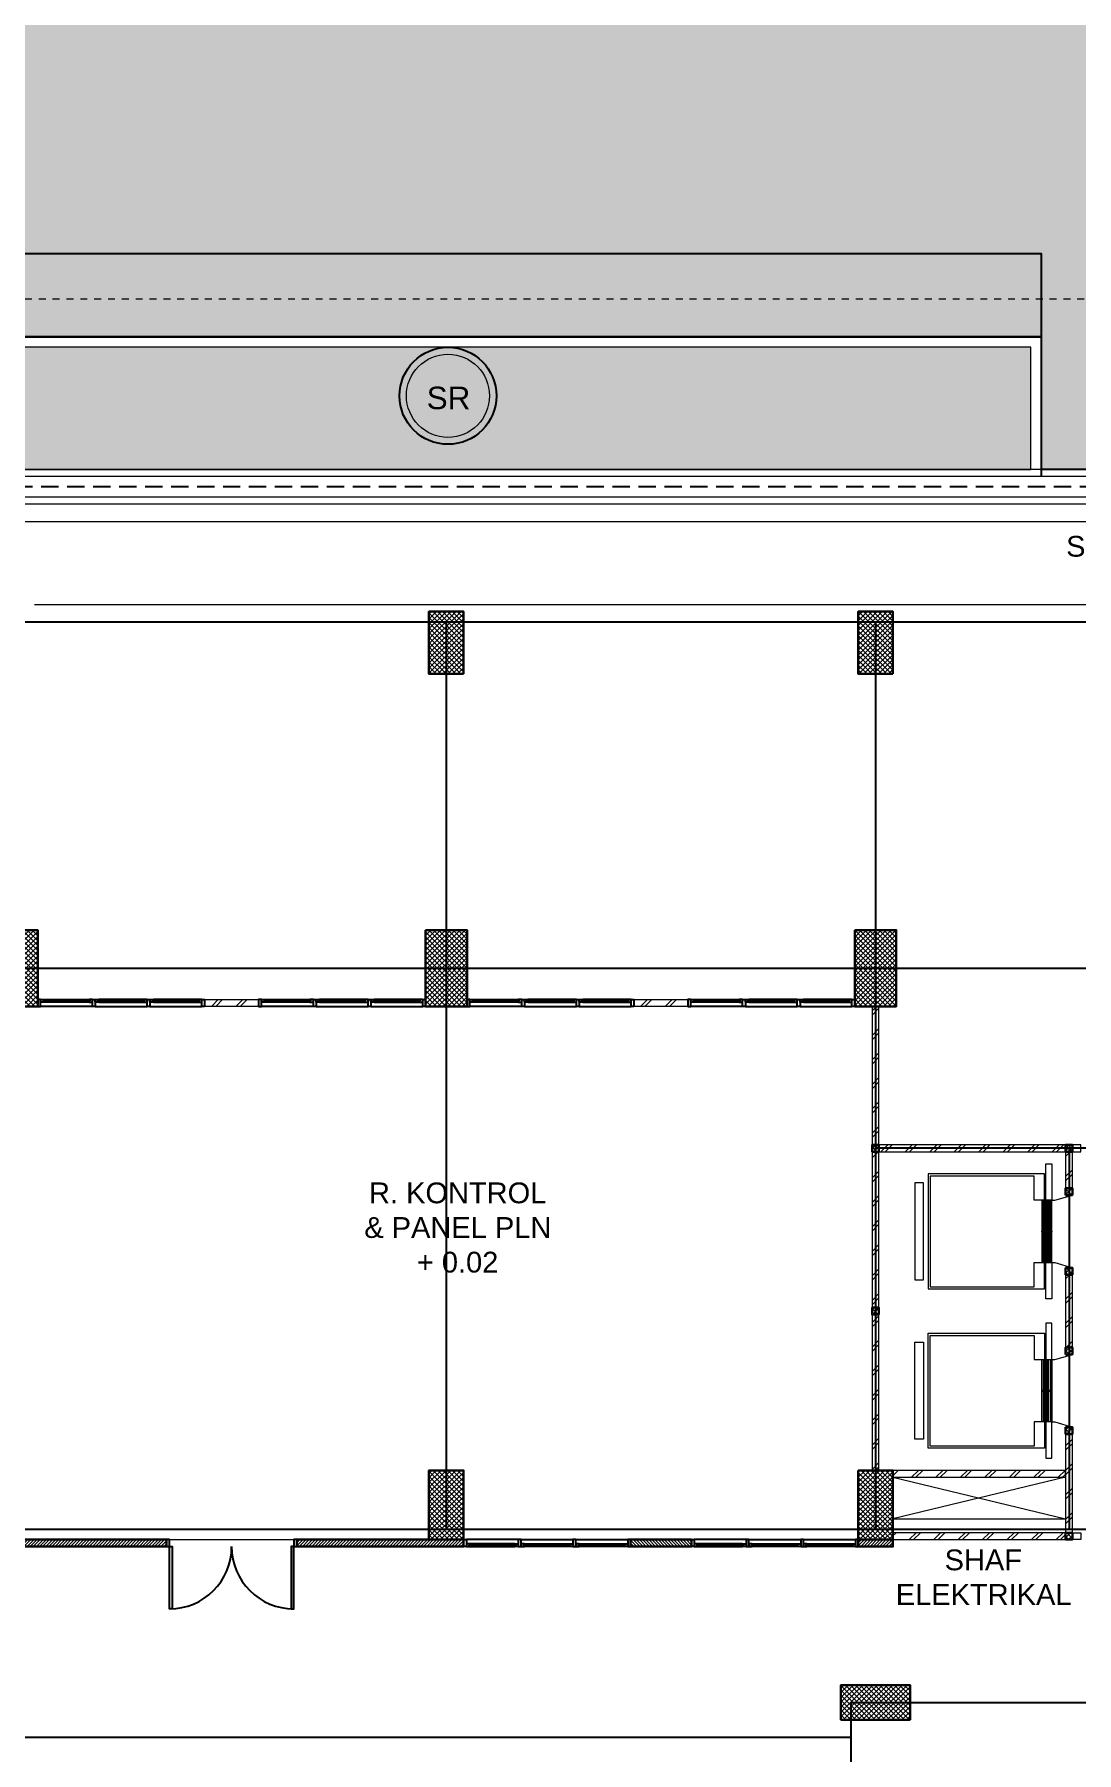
# Model space of a CAD drawing. Header units: inches. Extents: x 0 to 558, y -1 to 295.
# Drawn here: x 318.04 to 333.09, y 173.35 to 198.15 of the extents above; entities that cross this region are included whole.
import ezdxf
from ezdxf.enums import TextEntityAlignment as Align

# ---------------------------------------------------------------- set-up
doc = ezdxf.new("R2010")
doc.units = ezdxf.units.IN
doc.header["$MEASUREMENT"] = 0
doc.linetypes.add('$0$HIDDEN', pattern=[0.375, 0.25, -0.125])
doc.linetypes.add('DASHDOT2', pattern=[0.5, 0.25, -0.125, 0, -0.125])
for name, color, linetype in [('A-ROAD', 4, 'Continuous'), ('Kusen', 30, 'Continuous'), ('LANTAI', 57, 'Continuous')]:
    doc.layers.add(name, color=color, linetype=linetype)
for name, color, linetype, lineweight in [('ars', 11, 'Continuous', 0), ('ars @ 1', 11, 'Continuous', 0), ('ARSIR', 31, 'Continuous', 5), ('ARSIR BETON', 8, 'Continuous', 5), ('DINDING2', 146, 'Continuous', 5), ('GSB', 1, 'Continuous', 15), ('KOL', 1, 'Continuous', 30), ('KOLOM', 4, 'Continuous', 9), ('lan', 7, 'Continuous', 15), ('LIFT', 15, 'Continuous', 15), ('NOT', 7, 'Continuous', 20), ('RUMPUT', 93, 'Continuous', 0), ('SANITAIR', 15, 'Continuous', 9), ('tem', 5, 'Continuous', 20)]:
    doc.layers.add(name, color=color, linetype=linetype, lineweight=lineweight)
doc.layers.add('as', color=1, linetype='Continuous', plot=False)
doc.styles.get("Standard").update_dxf_attribs({"font": 'arial.ttf'})
pattern_1 = [(45, (37.0798, 226.14725), (6e-17, 0.5747364), [1.2192, -0.4064]), (135, (37.36716, 226.4346), (6e-17, 0.5747364), [1.2192, -0.4064])]
pattern_2 = [(45, (0, -5), (-0.03535534, 0.03535534), []), (135, (0, -5), (-0.03535534, -0.03535534), [])]
pattern_3 = [(45, (1626.76912, -387.52782), (-0.176776695, 0.176776695), []), (45, (1626.83162, -387.52782), (-0.176776695, 0.176776695), [])]
pattern_4 = [(45, (1626.61412, -387.52782), (-0.176776695, 0.176776695), []), (45, (1626.67662, -387.52782), (-0.176776695, 0.176776695), [])]
pattern_5 = [(86.66969, (37.0798, 226.14725), (-0.5066041, 0.569206), [0.142875, -0.934755]), (41.66969, (37.0798, 226.14725), (-0.5066045, 0.5692064), [0.142875, -0.619125]), (131.66969, (37.0798, 226.14725), (-0.5692064, -0.5066045), [0.142875, -0.619125])]

# ---------------------------------------------------------------- blocks, each defined once
blk = doc.blocks.new('k1')
at = {"layer": 'ars'}
h = blk.add_hatch(dxfattribs=at)
h.set_pattern_fill('_USER', color=256, scale=0.05, angle=45, double=1, pattern_type=0)
h.set_pattern_definition(pattern_2)
h.paths.add_polyline_path([(-0.3, -0.55), (0.3, -0.55), (0.3, 0.55), (-0.3, 0.55)])
at = {"layer": 'KOL'}
blk.add_lwpolyline([(-0.3, -0.55), (0.3, -0.55), (0.3, 0.55), (-0.3, 0.55)], close=True, dxfattribs=at)
blk = doc.blocks.new('k2')
at = {"layer": 'ars'}
h = blk.add_hatch(dxfattribs=at)
h.set_pattern_fill('_USER', color=256, scale=0.05, angle=45, double=1, pattern_type=0)
h.set_pattern_definition(pattern_2)
h.paths.add_polyline_path([(-0.25, -0.5), (0.25, -0.5), (0.25, 0.5), (-0.25, 0.5)])
at = {"layer": 'KOL'}
blk.add_lwpolyline([(-0.25, -0.5), (0.25, -0.5), (0.25, 0.5), (-0.25, 0.5)], close=True, dxfattribs=at)
blk = doc.blocks.new('k3')
at = {"layer": 'ars'}
h = blk.add_hatch(dxfattribs=at)
h.set_pattern_fill('_USER', color=256, scale=0.05, angle=45, double=1, pattern_type=0)
h.set_pattern_definition([(45, (0, -5.05), (-0.03535534, 0.03535534), []), (135, (0, -5.05), (-0.03535534, -0.03535534), [])])
h.paths.add_polyline_path([(-0.25, -0.45), (0.25, -0.45), (0.25, 0.45), (-0.25, 0.45)])
at = {"layer": 'KOL'}
blk.add_lwpolyline([(-0.25, -0.45), (0.25, -0.45), (0.25, 0.45), (-0.25, 0.45)], close=True, dxfattribs=at)
blk = doc.blocks.new('K 10.10')
at = {"layer": 'ars'}
h = blk.add_hatch(dxfattribs=at)
h.set_pattern_fill('_USER', color=256, scale=0.05, angle=45, double=1, pattern_type=0)
h.set_pattern_definition([(45, (0, 0), (-0.035355339, 0.035355339), []), (135, (0, 0), (-0.035355339, -0.035355339), [])])
h.paths.add_polyline_path([(1560.538, 1380.407), (1560.638, 1380.407), (1560.638, 1380.507), (1560.538, 1380.507)])
at = {"layer": 'KOL'}
blk.add_lwpolyline([(1560.538, 1380.407), (1560.638, 1380.407), (1560.638, 1380.507), (1560.538, 1380.507)], close=True, dxfattribs=at)
blk = doc.blocks.new('LIFT PENUMPANG')
at = {"layer": 'LIFT'}
for points in [[(-0.835, 1.765), (-0.835, 0.085), (0.825, 0.085), (0.825, 1.765)], [(-0.705, 1.955), (-0.705, 1.83), (0.695, 1.83), (0.695, 1.955)], [(-0.805, 1.735), (-0.805, 0.235), (-0.455, 0.235), (-0.455, 0.085), (0.445, 0.085), (0.445, 0.235), (0.795, 0.235), (0.795, 1.735)], [(-0.455, 0.085), (0.445, 0.085), (0.445, 0.125), (-0.455, 0.125)], [(-0.455, 0.105), (0.445, 0.105), (0.445, 0.125), (-0.455, 0.125)], [(-0.455, 0.025), (0.445, 0.025), (0.445, 0.065), (-0.455, 0.065)], [(-0.455, 0.045), (0.445, 0.045), (0.445, 0.065), (-0.455, 0.065)], [(-0.455, -0.02), (0.445, -0.02), (0.445, 0.02), (-0.455, 0.02)], [(-0.455, 0), (0.445, 0), (0.445, 0.02), (-0.455, 0.02)], [(-0.01, 0.125), (0, 0.125), (0, 0.085), (-0.01, 0.085)], [(-0.01, 0.065), (0, 0.065), (0, 0.025), (-0.01, 0.025)], [(-0.01, 0.02), (0, 0.02), (0, -0.02), (-0.01, -0.02)]]:
    blk.add_lwpolyline(points, close=True, dxfattribs=at)
for points in [[(-0.455, -0.02), (-0.98, -0.02), (-0.98, 0.065), (0.97, 0.065), (0.97, -0.02), (0.445, -0.02)], [(-0.455, -0.02), (-0.455, -0.065), (-0.53, -0.32)], [(0.445, -0.02), (0.445, -0.065), (0.52, -0.32)]]:
    blk.add_lwpolyline(points, dxfattribs=at)
at = {"layer": 'KOLOM', "extrusion": (0, 0, -1), "zscale": -1, "rotation": 270}
blk.add_blockref('K 10.10', (-1379.877, 1560.318), dxfattribs=at)
at = {"layer": 'KOLOM', "extrusion": (0, 0, -1), "xscale": -1, "zscale": -1, "rotation": 90}
blk.add_blockref('K 10.10', (1379.887, 1560.318), dxfattribs=at)
blk = doc.blocks.new('BV 241')
at = {"layer": 'Kusen'}
for p, q in [((-0.415, 0), (-1.165, 0)), ((-1.115, 0.1), (-0.465, 0.1)), ((-0.465, 0.06), (-1.115, 0.06)), ((-0.375, 0), (0.375, 0)), ((0.325, 0.1), (-0.325, 0.1)), ((-0.325, 0.06), (0.325, 0.06)), ((1.115, 0.1), (0.465, 0.1)), ((0.465, 0.06), (1.115, 0.06)), ((0.415, 0), (1.165, 0))]:
    blk.add_line(p, q, dxfattribs=at)
for points in [[(-1.205, 0), (-1.165, 0), (-1.165, 0.1), (-1.205, 0.1)], [(-0.375, 0), (-0.415, 0), (-0.415, 0.1), (-0.375, 0.1)], [(0.415, 0), (0.375, 0), (0.375, 0.1), (0.415, 0.1)], [(1.205, 0), (1.165, 0), (1.165, 0.1), (1.205, 0.1)]]:
    blk.add_lwpolyline(points, close=True, dxfattribs=at)
for points in [[(-1.115, 0.0775), (-1.115, 0.06), (-1.165, 0.06), (-1.165, 0.1), (-1.115, 0.1), (-1.115, 0.0825), (-1.125, 0.0825), (-1.125, 0.0775), (-1.115, 0.0775)], [(-0.465, 0.0775), (-0.465, 0.06), (-0.415, 0.06), (-0.415, 0.1), (-0.465, 0.1), (-0.465, 0.0825), (-0.455, 0.0825), (-0.455, 0.0775), (-0.465, 0.0775)], [(-0.325, 0.0775), (-0.325, 0.06), (-0.375, 0.06), (-0.375, 0.1), (-0.325, 0.1), (-0.325, 0.0825), (-0.335, 0.0825), (-0.335, 0.0775), (-0.325, 0.0775)], [(0.325, 0.0775), (0.325, 0.06), (0.375, 0.06), (0.375, 0.1), (0.325, 0.1), (0.325, 0.0825), (0.335, 0.0825), (0.335, 0.0775), (0.325, 0.0775)], [(0.465, 0.0775), (0.465, 0.06), (0.415, 0.06), (0.415, 0.1), (0.465, 0.1), (0.465, 0.0825), (0.455, 0.0825), (0.455, 0.0775), (0.465, 0.0775)], [(1.115, 0.0775), (1.115, 0.06), (1.165, 0.06), (1.165, 0.1), (1.115, 0.1), (1.115, 0.0825), (1.125, 0.0825), (1.125, 0.0775), (1.115, 0.0775)]]:
    blk.add_lwpolyline(points, dxfattribs=at)
at = {"layer": 'Kusen', "color": 141}
for points in [[(-1.125, 0.0775), (-0.455, 0.0775), (-0.455, 0.0825), (-1.125, 0.0825)], [(0.335, 0.0775), (-0.335, 0.0775), (-0.335, 0.0825), (0.335, 0.0825)], [(1.125, 0.0775), (0.455, 0.0775), (0.455, 0.0825), (1.125, 0.0825)]]:
    blk.add_lwpolyline(points, close=True, dxfattribs=at)
blk = doc.blocks.new('DEN-1 BLOK 2')
at = {"layer": 'ars'}
h = blk.add_hatch(dxfattribs=at)
h.set_pattern_fill('TEMBOK', color=256, scale=0.25)
h.set_pattern_definition([(45, (29.06, 0.42064), (-0.1767767, 0.1767767), []), (45, (29.1225, 0.42064), (-0.1767767, 0.1767767), [])])
h.paths.add_polyline_path([(28.29, 50.105), (28.29, 50.205), (27.51, 50.205), (27.51, 50.105)])
h = blk.add_hatch(dxfattribs=at)
h.set_pattern_fill('TEMBOK', color=256, scale=0.25)
h.set_pattern_definition([(45, (35.26, 0.42064), (-0.1767767, 0.1767767), []), (45, (35.3225, 0.42064), (-0.1767767, 0.1767767), [])])
h.paths.add_polyline_path([(34.49, 50.105), (34.49, 50.205), (33.71, 50.205), (33.71, 50.105)])
h = blk.add_hatch(dxfattribs=at)
h.set_pattern_fill('TEMBOK', color=256, scale=0.25)
h.set_pattern_definition([(45, (29.7973, -1.67), (-0.1767767, 0.1767767), []), (45, (29.8598, -1.67), (-0.1767767, 0.1767767), [])])
h.paths.add_polyline_path([(37.15, 48.005), (37.25, 48.005), (37.25, 45.755), (37.15, 45.755)])
h = blk.add_hatch(dxfattribs=at)
h.set_pattern_fill('TEMBOK', color=256, scale=0.25)
h.set_pattern_definition([(45, (29.7973, 0.13), (-0.1767767, 0.1767767), []), (45, (29.8598, 0.13), (-0.1767767, 0.1767767), [])])
h.paths.add_polyline_path([(37.15, 45.655), (37.25, 45.655), (37.25, 43.405), (37.15, 43.405)])
h = blk.add_hatch(dxfattribs=at)
h.set_pattern_fill('ANSI31', color=256, scale=0.01, style=0)
h.set_pattern_definition([(45, (9.25, 42.305), (-0.02245064, 0.02245064), [])])
h.paths.add_polyline_path([(24.55, 42.305), (26.96, 42.305), (26.96, 42.405), (24.55, 42.405)])
h = blk.add_hatch(dxfattribs=at)
h.set_pattern_fill('ANSI31', color=256, scale=0.01, style=0)
h.set_pattern_definition([(45, (13.54, 42.305), (-0.02245064, 0.02245064), [])])
h.paths.add_polyline_path([(28.84, 42.305), (31.25, 42.305), (31.25, 42.405), (28.84, 42.405)])
h = blk.add_hatch(dxfattribs=at)
h.set_pattern_fill('ANSI31', color=256, scale=0.01, style=0)
h.set_pattern_definition([(315, (18.74, 42.405), (-0.02245064, -0.02245064), [])])
h.paths.add_polyline_path([(33.66, 42.405), (34.54, 42.405), (34.54, 42.305), (33.66, 42.305)])
h = blk.add_hatch(dxfattribs=at)
h.set_pattern_fill('ANSI31', color=256, scale=0.01, style=0)
h.set_pattern_definition([(45, (21.65, 42.305), (-0.02245064, 0.02245064), [])])
h.paths.add_polyline_path([(36.95, 42.305), (37.45, 42.305), (37.45, 42.405), (36.95, 42.405)])
at = {"layer": 'ars @ 1'}
h = blk.add_hatch(dxfattribs=at)
h.set_pattern_fill('TEMBOK', color=256, scale=0.25, style=0, double=1)
h.set_pattern_definition([(45, (1623.81912, -386.90282), (-0.176776695, 0.176776695), []), (45, (1623.88162, -386.90282), (-0.176776695, 0.176776695), [])])
h.paths.add_polyline_path([(37.25, 50.105), (37.15, 50.105), (37.15, 48.105), (37.25, 48.105)])
h = blk.add_hatch(dxfattribs=at)
h.set_pattern_fill('TEMBOK', color=256, scale=0.25, style=0, double=1)
h.set_pattern_definition(pattern_3)
h.paths.add_polyline_path([(39.945, 48.005), (39.945, 48.105), (37.25, 48.105), (37.25, 48.005)])
h = blk.add_hatch(dxfattribs=at)
h.set_pattern_fill('TEMBOK', color=256, scale=0.25, style=0, double=1)
h.set_pattern_definition(pattern_4)
h.paths.add_polyline_path([(40.045, 48.005), (39.945, 48.005), (39.945, 47.48), (40.045, 47.48)])
h = blk.add_hatch(dxfattribs=at)
h.set_pattern_fill('TEMBOK', color=256, scale=0.25, style=0, double=1)
h.set_pattern_definition(pattern_4)
h.paths.add_polyline_path([(40.045, 46.23), (39.945, 46.23), (39.945, 45.18), (40.045, 45.18)])
h = blk.add_hatch(dxfattribs=at)
h.set_pattern_fill('TEMBOK', color=256, scale=0.25, style=0, double=1)
h.set_pattern_definition(pattern_4)
h.paths.add_polyline_path([(40.045, 43.93), (39.945, 43.93), (39.945, 42.505), (40.045, 42.505)])
h = blk.add_hatch(dxfattribs=at)
h.set_pattern_fill('TEMBOK', color=256, scale=0.25, style=0, double=1)
h.set_pattern_definition([(45, (1626.76912, -388.42782), (-0.176776695, 0.176776695), []), (45, (1626.83162, -388.42782), (-0.176776695, 0.176776695), [])])
h.paths.add_polyline_path([(39.945, 43.305), (39.945, 43.405), (37.45, 43.405), (37.45, 43.305)])
h = blk.add_hatch(dxfattribs=at)
h.set_pattern_fill('TEMBOK', color=256, scale=0.25, style=0, double=1)
h.set_pattern_definition(pattern_3)
h.paths.add_polyline_path([(39.945, 42.405), (39.945, 42.505), (37.45, 42.505), (37.45, 42.405)])
for p, q in [((37.45, 43.305), (39.945, 42.705)), ((39.945, 43.305), (37.45, 42.705)), ((37.45, 42.705), (39.945, 42.705))]:
    blk.add_line(p, q)
at = {"layer": 'as', "linetype": '$0$HIDDEN'}
blk.add_line((80.15, 57.605), (0.45, 57.605), dxfattribs=at)
at = {"layer": 'as'}
for p, q in [((0, 55.655), (74.4, 55.655)), ((31, 55.655), (31, 42.555)), ((37.2, 55.655), (37.2, 42.555)), ((-0.25, 50.655), (80.6, 50.655)), ((49.6, 48.055), (37.2, 48.055)), ((39.995, 48.055), (39.995, 42.555)), ((6.2, 42.555), (80.6, 42.555)), ((36.85, 40.055), (49.95, 40.055)), ((36.85, 15.255), (36.85, 40.055)), ((0, 39.555), (36.85, 39.555))]:
    blk.add_line(p, q, dxfattribs=at)
at = {"layer": 'KOL'}
for points in [[(24.55, 42.305), (26.96, 42.305), (26.96, 42.405), (24.55, 42.405)], [(28.84, 42.305), (31.25, 42.305), (31.25, 42.405), (28.84, 42.405)], [(33.66, 42.405), (34.54, 42.405), (34.54, 42.305), (33.66, 42.305)], [(36.95, 42.305), (37.45, 42.305), (37.45, 42.405), (36.95, 42.405)]]:
    blk.add_lwpolyline(points, close=True, dxfattribs=at)
at = {"layer": 'Kusen'}
for points in [[(27, 42.405), (26.96, 42.405), (26.96, 42.305), (27, 42.305)], [(27, 42.305), (27.04, 42.305), (27.04, 41.405), (27, 41.405)], [(28.8, 42.305), (28.76, 42.305), (28.76, 41.405), (28.8, 41.405)], [(28.84, 42.405), (28.8, 42.405), (28.8, 42.305), (28.84, 42.305)]]:
    blk.add_lwpolyline(points, close=True, dxfattribs=at)
for centre, start, end in [((27, 42.305), 270, 360), ((28.8, 42.305), 180, 270)]:
    blk.add_arc(centre, 0.9, start, end, dxfattribs=at)
at = {"layer": 'lan'}
for p, q in [((0.45, 57.105), (86.35, 57.105)), ((27, 42.405), (28.8, 42.405))]:
    blk.add_line(p, q, dxfattribs=at)
blk.add_lwpolyline([(25.05, 55.905), (61.75, 55.905)], dxfattribs=at)
at = {"layer": 'SANITAIR'}
for p, q in [((86.35, 57.855), (0.45, 57.855)), ((86.35, 57.755), (0.45, 57.755)), ((86.35, 57.455), (0.45, 57.455)), ((86.35, 57.355), (0.45, 57.355))]:
    blk.add_line(p, q, dxfattribs=at)
at = {"layer": 'tem'}
for points in [[(28.29, 50.105), (27.51, 50.105), (27.51, 50.205), (28.29, 50.205)], [(34.49, 50.105), (33.71, 50.105), (33.71, 50.205), (34.49, 50.205)], [(37.25, 50.105), (37.15, 50.105), (37.15, 48.105), (37.25, 48.105)], [(37.25, 48.005), (37.15, 48.005), (37.15, 45.755), (37.25, 45.755)], [(39.945, 48.005), (39.945, 48.105), (37.25, 48.105), (37.25, 48.005)], [(40.045, 48.005), (39.945, 48.005), (39.945, 47.48), (40.045, 47.48)], [(40.165, 48.105), (40.045, 48.105), (40.045, 48.005), (40.165, 48.005)], [(40.045, 46.23), (39.945, 46.23), (39.945, 45.18), (40.045, 45.18)], [(37.25, 45.655), (37.15, 45.655), (37.15, 43.405), (37.25, 43.405)], [(40.045, 43.93), (39.945, 43.93), (39.945, 42.505), (40.045, 42.505)], [(39.945, 43.305), (39.945, 43.405), (37.45, 43.405), (37.45, 43.305)], [(39.945, 42.405), (39.945, 42.505), (37.45, 42.505), (37.45, 42.405)], [(40.165, 42.405), (40.045, 42.405), (40.045, 42.505), (40.165, 42.505)]]:
    blk.add_lwpolyline(points, close=True, dxfattribs=at)
at = {"rotation": 90}
blk.add_blockref('LIFT PENUMPANG', (39.725, 46.86), dxfattribs=at)
at = {"xscale": -1, "rotation": 90}
blk.add_blockref('LIFT PENUMPANG', (39.725, 44.55), dxfattribs=at)
at = {"layer": 'KOL', "xscale": -1}
for name, p in [('k3', (31, 55.355)), ('k3', (37.2, 55.355)), ('k2', (31, 42.905))]:
    blk.add_blockref(name, p, dxfattribs=at)
at = {"layer": 'KOL', "xscale": -1, "rotation": 180}
for name, p in [('k1', (24.8, 50.655)), ('k1', (31, 50.655)), ('k1', (37.2, 50.655)), ('k2', (37.2, 42.905))]:
    blk.add_blockref(name, p, dxfattribs=at)
at = {"layer": 'KOL', "rotation": 90}
blk.add_blockref('k2', (37.2, 40.055), dxfattribs=at)
at = {"layer": 'KOLOM', "extrusion": (0, 0, -1), "zscale": -1}
for p in [(-1597.788, -1332.402), (-1597.788, -1334.752)]:
    blk.add_blockref('K 10.10', p, dxfattribs=at)
at = {"layer": 'KOLOM', "extrusion": (0, 0, -1), "xscale": -1, "zscale": -1, "rotation": 180}
for p in [(-1600.583, 1428.512), (-1600.583, 1422.912), (-1600.583, 1422.912)]:
    blk.add_blockref('K 10.10', p, dxfattribs=at)
at = {"layer": 'Kusen'}
for p in [(26.305, 50.105), (29.495, 50.105), (32.505, 50.105), (35.695, 50.105)]:
    blk.add_blockref('BV 241', p, dxfattribs=at)
at = {"layer": 'Kusen', "xscale": -1, "rotation": 180}
for p in [(32.455, 42.405), (35.745, 42.405)]:
    blk.add_blockref('BV 241', p, dxfattribs=at)
at = {"layer": 'NOT', "char_height": 0.3}
for s, insert, attachment_point in [('\\pi0.37623;SELASAR\\P\\pi0.76779;- 0.02', (39.577, 56.897), 1), ('\\pi0.074076;R. KONTROL\\P\\pi0.0060337;& PANEL PLN\\P\\pi0.76514;+ 0.02', (29.81, 47.562), 1), ('\\pi0.79103;SHAF \\P\\pi0.085433;ELEKTRIKAL', (37.407, 41.463), 7)]:
    blk.add_mtext_dynamic_manual_height_columns(s, width=2.66173, gutter_width=1, heights=[0], dxfattribs=dict(at, insert=insert, attachment_point=attachment_point))
blk = doc.blocks.new('NOT. SR')
for radius in [0.7, 0.6]:
    blk.add_circle((0, 0), radius)
blk.add_text('SR', height=0.3251).set_placement((0.008, -0.193), align=Align.CENTER)

msp = doc.modelspace()

# ---------------------------------------------------------------- hatches: boundary and pattern name
at = {"layer": 'ARSIR'}
h = msp.add_hatch(dxfattribs=at)
h.set_pattern_fill('AR-HBONE', color=256, scale=0.1, style=0)
h.set_pattern_definition([(48.3303, (286.4504, 190.3616), (-0.0328619, 0.5647301), [1.2, -0.4]), (138.3303, (286.71633, 190.6604), (-0.0328619, 0.5647301), [1.2, -0.4])])
edge = h.paths.add_edge_path()
edge.add_line((389.5053, 197.3816), (390.3055, 198.2758))
edge.add_arc((380.07, 186.8365), 15.35, 48.17902, 90)
edge.add_line((380.07, 202.1865), (288.3873, 202.1865))
edge.add_arc((288.3873, 203.9865), 1.8, 180, 270, ccw=False)
edge.add_line((286.5873, 203.9865), (286.5873, 204.9768))
edge.add_line((286.5873, 204.9768), (285.3873, 204.9768))
edge.add_line((285.3873, 204.9768), (285.3873, 203.9865))
edge.add_arc((288.3873, 203.9865), 3, 180, 270)
edge.add_line((288.3873, 200.9865), (380.07, 200.9865))
edge.add_arc((380.07, 186.8365), 14.15, 48.17902, 90, ccw=False)
h = msp.add_hatch(dxfattribs=at)
h.set_pattern_fill('AR-HBONE', color=256, scale=0.004, style=0)
h.set_pattern_definition(pattern_1)
h.paths.add_polyline_path([(277.2032, 190.67), (279.5032, 190.67), (279.5032, 186.97), (277.2032, 186.97)])
h.paths.add_polyline_path([(277.2032, 184.47), (279.5032, 184.47), (279.5032, 180.77), (277.2032, 180.77)])
edge = h.paths.add_edge_path()
edge.add_line((262.4822, 197.9585), (262.4822, 196.6571))
edge.add_line((262.4822, 196.6571), (265.7537, 196.6585))
edge.add_arc((265.7568, 189.203), 7.4555, 0.24526, 90.02394, ccw=False)
edge.add_line((273.2123, 189.2349), (273.2123, 182.8115))
edge.add_line((273.2123, 182.8115), (274.4123, 182.8115))
edge.add_line((274.4123, 182.8115), (274.4123, 177.6115))
edge.add_line((274.4123, 177.6115), (282.3623, 177.6115))
edge.add_line((282.3623, 177.6115), (282.3623, 182.8115))
edge.add_line((282.3623, 182.8115), (283.5623, 182.8115))
edge.add_line((283.5623, 182.8115), (283.5623, 190.7865))
edge.add_arc((286.5623, 190.7865), 3, 90, 180, ccw=False)
edge.add_line((286.5623, 193.7865), (332.5823, 193.7865))
edge.add_line((332.5823, 193.7865), (332.5823, 194.9865))
edge.add_line((332.5823, 194.9865), (279.5032, 194.9865))
edge.add_line((279.5032, 194.9865), (279.5032, 192.5865))
edge.add_line((279.5032, 192.5865), (277.2032, 192.5865))
edge.add_line((277.2032, 192.5865), (277.2032, 194.9865))
edge.add_line((277.2032, 194.9865), (272.3302, 194.9865))
edge.add_arc((265.7568, 189.203), 8.7555, 41.343, 90)
edge.add_line((265.7568, 197.9585), (262.4822, 197.9585))
at = {"layer": 'ARSIR BETON'}
h = msp.add_hatch(dxfattribs=at)
h.set_pattern_fill('AR-HBONE', color=256, scale=0.004, style=0)
h.set_pattern_definition(pattern_1)
edge = h.paths.add_edge_path()
edge.add_arc((191.2828, 190.0679), 14, 90, 180)
edge.add_line((177.2828, 190.0679), (177.2828, 133.2715))
edge.add_arc((191.2827, 133.2715), 14, 179.99992, 263.11919)
edge.add_line((189.6055, 119.3724), (189.6055, 112.3227))
edge.add_line((189.6055, 112.3227), (189.7055, 112.3227))
edge.add_line((189.7055, 112.3227), (189.7055, 112.2227))
edge.add_line((189.7055, 112.2227), (201.7055, 112.2227))
edge.add_line((201.7055, 112.2227), (201.7055, 119.2715))
edge.add_line((201.7055, 119.2715), (380.22, 119.2715))
edge.add_arc((380.22, 133.2715), 14, 270, 360)
edge.add_line((394.22, 133.2715), (394.22, 186.8365))
edge.add_arc((380.07, 186.8365), 14.15, 0.00002, 89.99998)
edge.add_line((380.07, 200.9865), (288.3873, 200.9865))
edge.add_arc((288.3873, 203.9865), 3, 180, 270, ccw=False)
edge.add_line((285.3873, 203.9865), (285.3986, 204.9823))
edge.add_line((285.3986, 204.9823), (271.3873, 205.1475))
edge.add_line((271.3873, 205.1475), (271.3873, 204.9086))
edge.add_arc((270.5466, 204.9086), 0.8408, 270, 359.99999, ccw=False)
edge.add_line((270.5466, 204.0679), (191.2828, 204.0679))
edge = h.paths.add_edge_path()
edge.add_line((191.2672, 197.9562), (265.7566, 197.9585))
edge.add_arc((265.7568, 189.203), 8.7555, 41.343, 90.00169, ccw=False)
edge.add_line((272.3302, 194.9865), (332.5823, 194.9865))
edge.add_line((332.5823, 194.9865), (332.5823, 191.8715))
edge.add_line((332.5823, 191.8715), (340.1822, 191.8715))
edge.add_line((340.1822, 191.8715), (340.1822, 194.9865))
edge.add_line((340.1822, 194.9865), (380.07, 194.9865))
edge.add_arc((380.07, 186.8365), 8.15, 0, 90, ccw=False)
edge.add_line((388.22, 186.8365), (388.22, 163.1715))
edge.add_line((388.22, 163.1715), (388.22, 157.7117))
edge.add_line((388.22, 157.7117), (388.22, 133.2715))
edge.add_arc((380.22, 133.2715), 8, -90, 0, ccw=False)
edge.add_line((380.22, 125.2715), (191.2828, 125.2715))
edge.add_arc((191.185, 133.1732), 7.9023, 180.12317, 270.70845, ccw=False)
edge.add_line((183.2828, 133.1562), (183.2675, 189.9541))
edge.add_arc((191.2675, 189.9563), 8, 90.00169, 180.01541, ccw=False)
at = {"layer": 'RUMPUT'}
h = msp.add_hatch(dxfattribs=at)
h.set_pattern_fill('GRASS', color=256, scale=0.03, angle=356.66969, style=0)
h.set_pattern_definition(pattern_5)
edge = h.paths.add_edge_path()
edge.add_line((394.22, 171.6524), (402.698, 171.6524))
edge.add_line((402.698, 171.6524), (406.8633, 171.9326))
edge.add_line((406.8633, 171.9326), (407.1349, 173.6574))
edge.add_line((407.1349, 173.6574), (416.4205, 172.1948))
edge.add_line((416.4205, 172.1948), (417.0895, 176.4425))
edge.add_line((417.0895, 176.4425), (434.0908, 173.7645))
edge.add_line((434.0908, 173.7645), (442.2259, 174.3118))
edge.add_line((442.2259, 174.3118), (445.141, 192.7643))
edge.add_line((445.141, 192.7643), (418.5729, 196.9616))
edge.add_line((418.5729, 196.9616), (402.3997, 199.5091))
edge.add_line((402.3997, 199.5091), (401.9329, 196.5456))
edge.add_line((401.9329, 196.5456), (390.18, 198.3869))
edge.add_arc((380.07, 186.8365), 15.35, 48.80437, 90)
edge.add_line((380.07, 202.1865), (288.3873, 202.1865))
edge.add_arc((288.3873, 203.9865), 1.8, 180, 270, ccw=False)
edge.add_line((286.5873, 203.9865), (286.5873, 204.7646))
edge.add_line((286.5873, 204.7646), (489.7232, 202.4653))
edge.add_line((489.7232, 202.4653), (489.009, 190.7748))
edge.add_line((489.009, 190.7748), (447.5074, 192.7549))
edge.add_line((447.5074, 192.7549), (448.3956, 174.0667))
edge.add_line((448.3956, 174.0667), (421.3302, 172.0652))
edge.add_line((421.3302, 172.0652), (401.0645, 170.836))
edge.add_line((401.0645, 170.836), (400.9341, 157.9843))
edge.add_line((400.9341, 157.9843), (400.8036, 145.1327))
edge.add_line((400.8036, 145.1327), (400.9017, 135.2859))
edge.add_line((400.9017, 135.2859), (401.5003, 132.6794))
edge.add_line((401.5003, 132.6794), (401.2595, 116.478))
edge.add_line((401.2595, 116.478), (378.6535, 115.7086))
edge.add_line((378.6535, 115.7086), (368.9216, 115.7377))
edge.add_line((368.9216, 115.7377), (346.0892, 112.9076))
edge.add_line((346.0892, 112.9076), (341.1309, 112.1001))
edge.add_line((341.1309, 112.1001), (333.7244, 111.8362))
edge.add_line((333.7244, 111.8362), (331.0738, 112.2718))
edge.add_line((331.0738, 112.2718), (324.3803, 115.2754))
edge.add_line((324.3803, 115.2754), (321.6092, 115.9684))
edge.add_line((321.6092, 115.9684), (289.1333, 113.6571))
edge.add_line((289.1333, 113.6571), (289.1333, 118.0715))
edge.add_line((289.1333, 118.0715), (380.22, 118.0715))
edge.add_arc((380.22, 133.2715), 15.2, 270, 360)
edge.add_line((395.42, 133.2715), (395.42, 171.6524))
h = msp.add_hatch(dxfattribs=at)
h.set_pattern_fill('GRASS', color=256, scale=0.03, angle=356.66969, style=0)
h.set_pattern_definition(pattern_5)
edge = h.paths.add_edge_path()
edge.add_line((290.6873, 176.5615), (290.6873, 189.1215))
edge.add_arc((293.4373, 189.1215), 2.75, 90, 180, ccw=False)
edge.add_line((293.4373, 191.8715), (332.4323, 191.8715))
edge.add_line((332.4323, 191.8715), (332.4323, 193.6365))
edge.add_line((332.4323, 193.6365), (286.5623, 193.6365))
edge.add_arc((286.5623, 190.7865), 2.85, 90, 180)
edge.add_line((283.7123, 190.7865), (283.7123, 176.5615))
edge.add_line((283.7123, 176.5615), (290.6873, 176.5615))

# ---------------------------------------------------------------- linework, layer by layer
msp.add_circle((324.0115, 192.9365), 0.7)
at = {"layer": 'A-ROAD'}
msp.add_lwpolyline([(332.5823, 191.7865), (332.5823, 193.7865), (286.5623, 193.7865, 0.4142136), (283.5623, 190.7865), (283.5623, 176.4115), (288.3873, 176.4115)], format="xyb", dxfattribs=at)
at = {"layer": 'DINDING2'}
msp.add_lwpolyline([(290.6873, 176.5615), (290.6873, 189.1215, -0.4142136), (293.4373, 191.8715), (332.4323, 191.8715), (332.4323, 193.6365), (286.5623, 193.6365, 0.4142136), (283.7123, 190.7865), (283.7123, 176.5615), (290.6873, 176.5615)], format="xyb", dxfattribs=at)
at = {"layer": 'GSB', "linetype": 'DASHDOT2', "ltscale": 0.0025}
msp.add_line((157.5017, 194.3376), (497.7427, 194.3376), dxfattribs=at)
at = {"layer": 'LANTAI'}
for points in [[(191.2675, 197.9562, 0.4142136), (183.2675, 189.9563), (183.2828, 133.1562, 0.4172087), (191.2828, 125.2715), (380.22, 125.2715, 0.4142136), (388.22, 133.2715), (388.22, 157.7117), (388.22, 157.7117), (388.22, 163.1715), (388.22, 163.1715), (388.22, 186.8365, 0.4142136), (380.07, 194.9865), (340.1822, 194.9865), (340.1822, 191.8715), (332.5823, 191.8715), (332.5823, 194.9865), (272.3302, 194.9865, 0.2155546), (265.7568, 197.9585), (191.2675, 197.9562)], [(332.5823, 193.7865), (332.5823, 194.9865), (279.5032, 194.9865), (279.5032, 192.5865), (277.2032, 192.5865), (277.2032, 194.9865), (272.3302, 194.9865, 0.2155546), (265.7568, 197.9585), (262.4822, 197.9562), (262.4822, 196.7562), (262.4822, 196.6562), (265.7537, 196.6585, -0.4130826), (273.2123, 189.2349), (273.2123, 182.8115), (274.4123, 182.8115), (274.4123, 177.6115), (282.3623, 177.6115), (282.3623, 182.8115), (283.5623, 182.8115), (283.5623, 190.7865, -0.4142136), (286.5623, 193.7865), (332.5823, 193.7865)]]:
    msp.add_lwpolyline(points, format="xyb", dxfattribs=at)

# ---------------------------------------------------------------- block references
at = {"layer": 'lan'}
msp.add_blockref('DEN-1 BLOK 2', (292.9873, 134.0165), dxfattribs=at)
at = {"layer": 'SANITAIR'}
msp.add_blockref('NOT. SR', (324.0115, 192.9365), dxfattribs=at)

doc.saveas('drawing.dxf')
